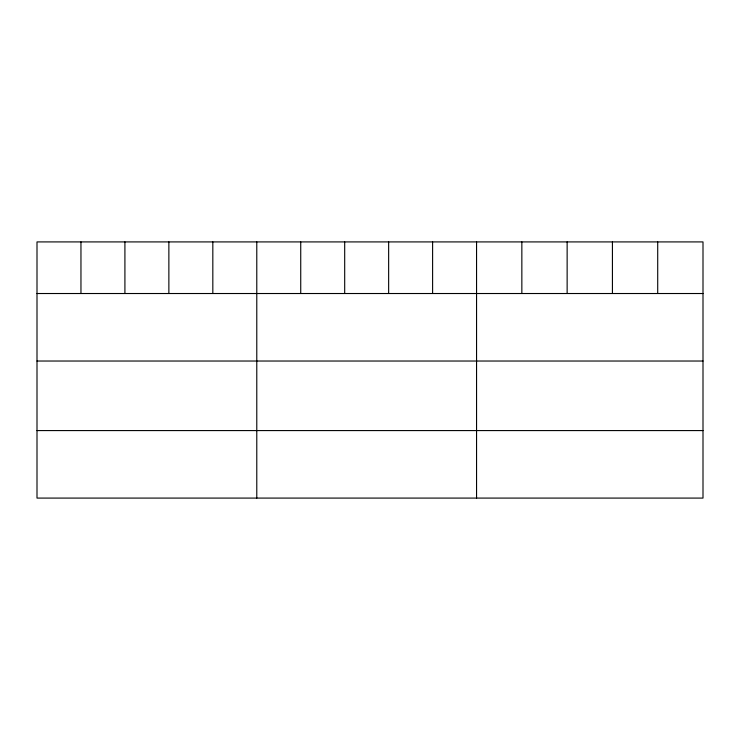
<?xml version="1.0" encoding="UTF-8"?>
<svg xmlns="http://www.w3.org/2000/svg" width="740" height="740" viewBox="0 0 740 740"><rect width="100%" height="100%" fill="white"/><g stroke="black" fill="none" stroke-linecap="round" stroke-linejoin="round"><path stroke-width="1.11" d="M703 293.521L703 498.085L37 498.085L37 241.915L703 241.915L703 293.521L37 293.521M37 361.028L703 361.028M37 430.578L703 430.578M657.712 241.915L657.712 293.521M612.424 241.915L612.424 293.521M567.136 241.915L567.136 293.521M521.848 241.915L521.848 293.521M476.56 241.915L476.56 498.085M432.604 241.915L432.604 293.521M388.648 241.915L388.648 293.521M344.692 241.915L344.692 293.521M300.736 241.915L300.736 293.521M256.78 241.915L256.78 498.085M212.824 241.915L212.824 293.521M168.868 241.915L168.868 293.521M124.912 241.915L124.912 293.521M80.956 241.915L80.956 293.521"/></g></svg>
